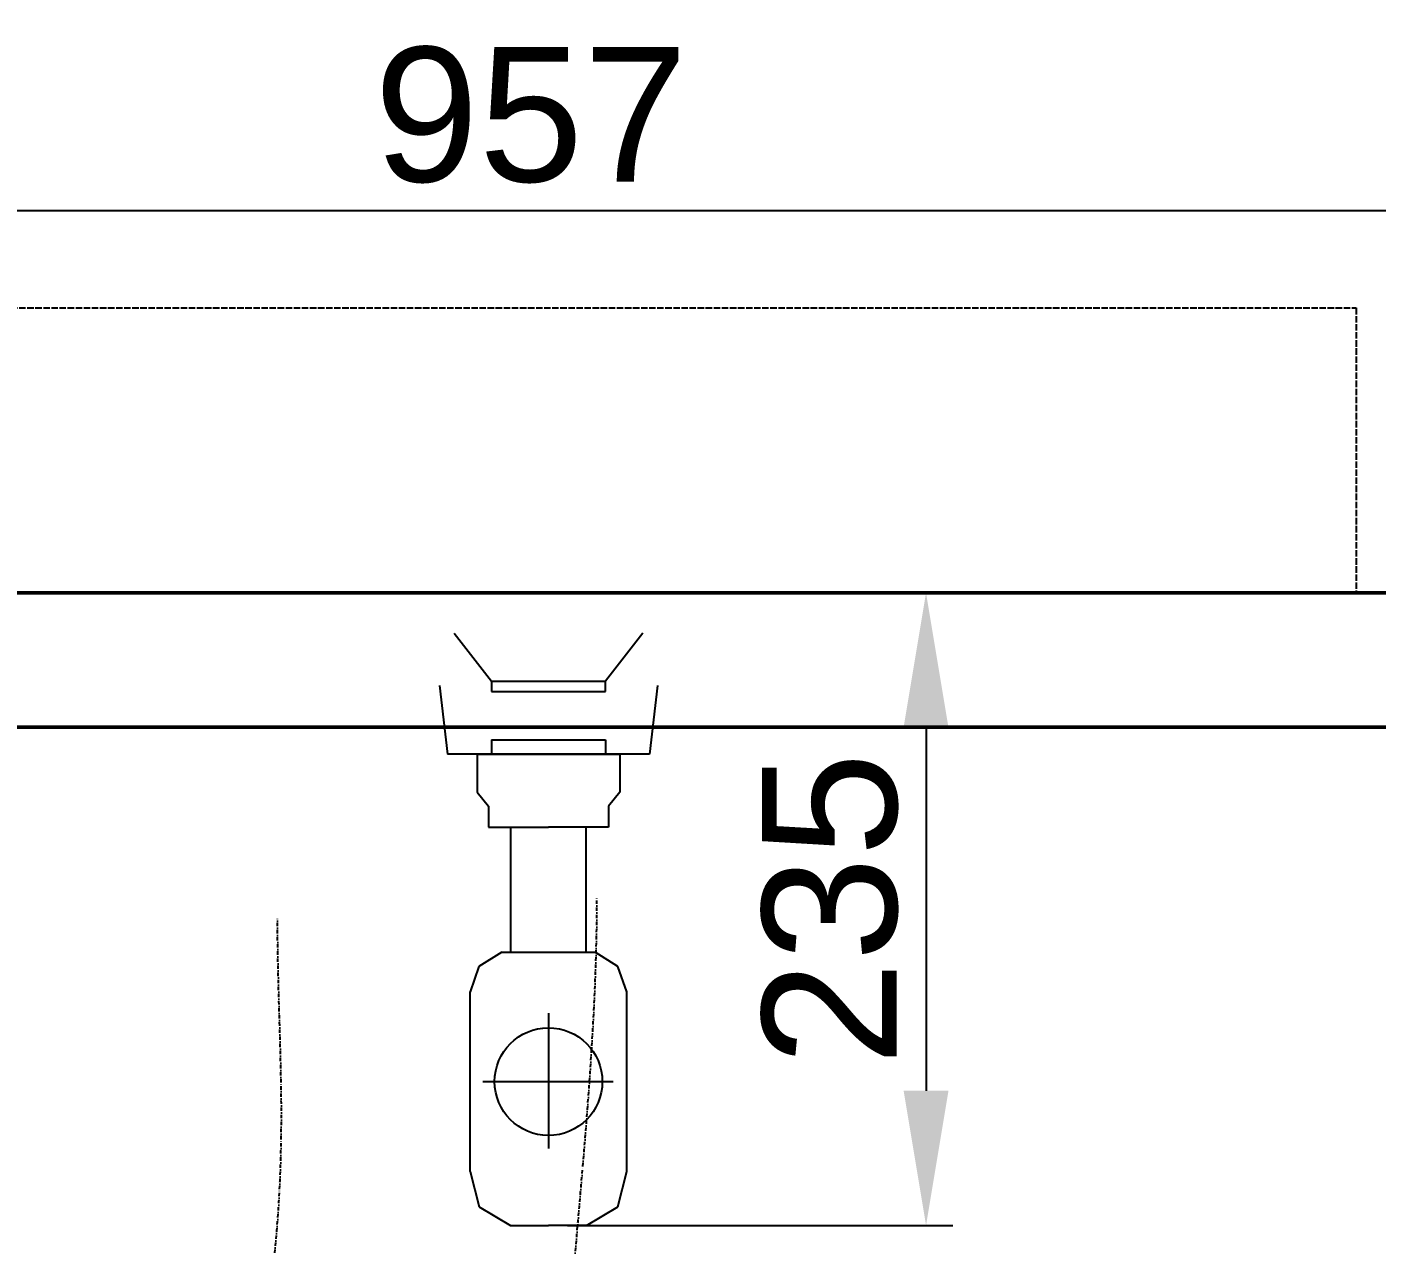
# Model space of a CAD drawing. Header units: millimetres. Extents: x 1656 to 9231, y -9236 to 5710.
# Drawn here: x 3294 to 3795, y 2106 to 2558 of the extents above; entities that cross this region are included whole.
import ezdxf

# ---------------------------------------------------------------- set-up
doc = ezdxf.new("R2010")
doc.units = ezdxf.units.MM
doc.linetypes.add('ACAD_ISO02W100', pattern=[15, 12, -3])
doc.linetypes.add('DASHDOT', pattern=[25.4, 12.7, -6.35, 0, -6.35])
doc.layers.add('01 Черновое', color=254, linetype='Continuous')
doc.styles.get("Standard").update_dxf_attribs({"font": 'arial.ttf'})
doc.dimstyles.new('ISO-25', dxfattribs={"dimtxt": 2.5, "dimasz": 2.5, "dimexe": 1.25, "dimexo": 0.625, "dimtad": 1, "dimtxsty": 'Standard', "dimcen": 2.5, "dimadec": 0, "dimazin": 0, "dimtfac": 1, "dimtmove": 0, "dimatfit": 3, "dimfxl": 1, "dimarcsym": 0})

# ---------------------------------------------------------------- blocks, each defined once
blk = doc.blocks.new('*D132')
at = {"color": 0, "lineweight": -2, "transparency": 16777216}
for p, q in [((3002.68, 2137.93), (3002.68, 2499.76)), ((3959.68, 2137.93), (3959.68, 2499.76)), ((3909.68, 2489.76), (3052.68, 2489.76))]:
    blk.add_line(p, q, dxfattribs=at)
at = {"color": 0, "transparency": 16777216}
for points in [[(3052.68, 2498.09), (3052.68, 2481.43), (3002.68, 2489.76)], [(3909.68, 2498.09), (3909.68, 2481.43), (3959.68, 2489.76)]]:
    blk.add_solid(points, dxfattribs=at)
at = {"layer": 'Defpoints', "color": 0, "transparency": 16777216}
for p in [(3002.68, 2489.76), (3002.68, 2137.93), (3959.68, 2137.93)]:
    blk.add_point(p, dxfattribs=at)
at = {"color": 0, "transparency": 16777216, "insert": (3481.18, 2525.29), "char_height": 50, "attachment_point": 5}
blk.add_mtext('957', dxfattribs=at)
blk = doc.blocks.new('*D188')
at = {"color": 0, "lineweight": -2, "transparency": 16777216}
for p, q in [((3002.68, 2027.93), (3002.68, 2084.9)), ((3452.68, 2027.93), (3452.68, 2084.9)), ((3402.68, 2074.9), (3052.68, 2074.9))]:
    blk.add_line(p, q, dxfattribs=at)
at = {"color": 0, "transparency": 16777216}
for points in [[(3052.68, 2083.23), (3052.68, 2066.56), (3002.68, 2074.9)], [(3402.68, 2083.23), (3402.68, 2066.56), (3452.68, 2074.9)]]:
    blk.add_solid(points, dxfattribs=at)
at = {"layer": 'Defpoints', "color": 0, "transparency": 16777216}
for p in [(3002.68, 2074.9), (3002.68, 2027.93), (3452.68, 2027.93)]:
    blk.add_point(p, dxfattribs=at)
at = {"color": 0, "transparency": 16777216, "insert": (3227.68, 2110.43), "char_height": 50, "attachment_point": 5}
blk.add_mtext('450', dxfattribs=at)
blk = doc.blocks.new('*D192')
at = {"color": 0, "lineweight": -2, "transparency": 16777216}
for p, q in [((3487.68, 2347.92), (3637.92, 2347.92)), ((3627.92, 2297.92), (3627.92, 2162.9)), ((3494.75, 2112.9), (3637.92, 2112.9))]:
    blk.add_line(p, q, dxfattribs=at)
at = {"color": 0, "transparency": 16777216}
for points in [[(3619.59, 2297.92), (3636.25, 2297.92), (3627.92, 2347.92)], [(3619.59, 2162.9), (3636.25, 2162.9), (3627.92, 2112.9)]]:
    blk.add_solid(points, dxfattribs=at)
at = {"layer": 'Defpoints', "color": 0, "transparency": 16777216}
for p in [(3487.68, 2347.92), (3494.75, 2112.9), (3627.92, 2112.9)]:
    blk.add_point(p, dxfattribs=at)
at = {"color": 0, "transparency": 16777216, "insert": (3592.38, 2230.41), "char_height": 50, "attachment_point": 5, "rotation": 90}
blk.add_mtext('235', dxfattribs=at)

msp = doc.modelspace()

# ---------------------------------------------------------------- hatches: boundary and pattern name
at = {"layer": '01 Черновое'}
h = msp.add_hatch(dxfattribs=at)
h.set_pattern_fill('ANSI36', color=256, scale=10)
h.set_pattern_definition([(45, (0, -8355.456), (16.83798, 61.73926), [79.375, -15.875, 0, -15.875])])
edge = h.paths.add_edge_path()
edge.add_spline(control_points=[(3002.68, 2460.11), (2986.07, 2461.13), (2946.45, 2459.98), (2919.77, 2489.61), (2904.62, 2506.43)], knot_values=[86.525516, 86.525516, 86.525516, 86.525516, 135.316812, 199.377856, 199.377856, 199.377856, 199.377856], degree=3, periodic=0)
edge.add_spline(control_points=[(2904.62, 2506.43), (2940.7, 2291.99), (2989.33, 2002.9), (2880.48, 1661.37), (2924.5, 1536.72), (2943.1, 1484.06)], knot_values=[0, 0, 0, 0, 643.053043, 866.933826, 1030.723237, 1030.723237, 1030.723237, 1030.723237], degree=3, periodic=0)
edge.add_spline(control_points=[(2943.1, 1484.06), (3125.3, 1506.76), (3433.1, 1545.1), (3804.5, 1469.78), (3992.24, 1498.27), (4055.24, 1509.3)], knot_values=[0, 0, 0, 0, 547.61616, 925.111178, 1115.896728, 1115.896728, 1115.896728, 1115.896728], degree=3, periodic=0)
edge.add_spline(control_points=[(4055.24, 1509.3), (4057.4, 1522.17), (4059.57, 1535.05), (4061.74, 1547.93), (4061.74, 1547.93), (4061.74, 1547.93), (4061.74, 1547.93)], knot_values=[667.946114, 667.946114, 667.946114, 667.946114, 706.968447, 706.968447, 706.968447, 706.971819, 706.971819, 706.971819, 706.971819], degree=3, periodic=0)
edge.add_line((4061.74, 1547.93), (3002.68, 1547.93))
edge.add_line((3002.68, 1547.93), (3002.68, 2460.11))

# ---------------------------------------------------------------- linework, layer by layer
at = {"lineweight": 50}
msp.add_lwpolyline([(3002.68, 2297.92), (3002.68, 2347.92), (3972.68, 2347.92), (3972.68, 2297.92)], close=True, dxfattribs=at)
at = {"layer": '01 Черновое'}
for p, q in [((3452.68, 2332.92), (3466.47, 2315.04)), ((3452.68, 2332.92), (3466.47, 2315.04)), ((3522.68, 2332.92), (3508.88, 2315.04)), ((3522.68, 2332.92), (3508.88, 2315.04)), ((3447.15, 2313.5), (3450.16, 2287.92)), ((3447.15, 2313.5), (3450.16, 2287.92)), ((3466.47, 2315.04), (3508.88, 2315.04)), ((3466.47, 2315.04), (3466.47, 2311.26)), ((3466.47, 2315.04), (3508.88, 2315.04)), ((3466.47, 2315.04), (3466.47, 2311.26)), ((3508.88, 2311.26), (3508.88, 2315.04)), ((3508.88, 2311.26), (3508.88, 2315.04)), ((3528.21, 2313.5), (3525.2, 2287.92)), ((3528.21, 2313.5), (3525.2, 2287.92)), ((3466.47, 2311.26), (3508.88, 2311.26)), ((3466.47, 2311.26), (3508.88, 2311.26)), ((3466.47, 2293.22), (3508.88, 2293.22)), ((3466.47, 2293.22), (3466.47, 2287.92)), ((3466.47, 2293.22), (3508.88, 2293.22)), ((3466.47, 2293.22), (3466.47, 2287.92)), ((3508.88, 2293.22), (3508.88, 2287.92)), ((3508.88, 2293.22), (3508.88, 2287.92)), ((3525.2, 2287.92), (3450.16, 2287.92)), ((3525.2, 2287.92), (3450.16, 2287.92)), ((3461.2, 2287.92), (3461.2, 2273.77)), ((3461.2, 2287.92), (3514.16, 2287.92)), ((3461.2, 2287.92), (3461.2, 2273.77)), ((3461.2, 2287.92), (3514.16, 2287.92)), ((3514.16, 2287.92), (3514.16, 2273.77)), ((3514.16, 2287.92), (3514.16, 2273.77)), ((3461.2, 2273.77), (3465.35, 2268.6)), ((3461.2, 2273.77), (3465.35, 2268.6)), ((3514.16, 2273.77), (3510, 2268.6)), ((3514.16, 2273.77), (3510, 2268.6)), ((3465.35, 2268.6), (3465.35, 2260.81)), ((3465.35, 2268.6), (3465.35, 2260.81)), ((3510, 2268.6), (3510, 2260.81)), ((3510, 2268.6), (3510, 2260.81)), ((3465.35, 2260.81), (3487.68, 2260.81)), ((3465.35, 2260.81), (3487.68, 2260.81)), ((3465.35, 2260.81), (3487.68, 2260.81)), ((3465.35, 2260.81), (3487.68, 2260.81)), ((3473.68, 2214.36), (3473.68, 2260.81)), ((3473.68, 2214.36), (3473.68, 2260.81)), ((3510, 2260.81), (3487.68, 2260.81)), ((3510, 2260.81), (3487.68, 2260.81)), ((3501.68, 2214.36), (3501.68, 2260.81)), ((3501.68, 2214.36), (3501.68, 2260.81)), ((3470.35, 2214.36), (3461.86, 2209.11)), ((3470.35, 2214.36), (3461.86, 2209.11)), ((3470.35, 2214.36), (3505, 2214.36)), ((3470.35, 2214.36), (3505, 2214.36)), ((3513.5, 2209.11), (3505, 2214.36)), ((3513.5, 2209.11), (3505, 2214.36)), ((3461.86, 2209.11), (3458.54, 2199.7)), ((3461.86, 2209.11), (3458.54, 2199.7)), ((3516.82, 2199.7), (3513.5, 2209.11)), ((3516.82, 2199.7), (3513.5, 2209.11)), ((3458.54, 2132.9), (3458.54, 2199.7)), ((3458.54, 2132.9), (3458.54, 2199.7)), ((3516.82, 2132.9), (3516.82, 2199.7)), ((3516.82, 2132.9), (3516.82, 2199.7)), ((3487.68, 2191.68), (3487.68, 2141.43)), ((3487.68, 2191.68), (3487.68, 2141.43)), ((3463.33, 2166.3), (3511.75, 2166.3)), ((3463.33, 2166.3), (3511.75, 2166.3)), ((3458.54, 2132.9), (3461.89, 2119.8)), ((3458.54, 2132.9), (3461.89, 2119.8)), ((3513.46, 2119.8), (3516.82, 2132.9)), ((3513.46, 2119.8), (3516.82, 2132.9)), ((3461.89, 2119.8), (3473.54, 2112.9)), ((3461.89, 2119.8), (3473.54, 2112.9)), ((3501.82, 2112.9), (3513.46, 2119.8)), ((3501.82, 2112.9), (3513.46, 2119.8)), ((3473.54, 2112.9), (3487.68, 2112.9)), ((3473.54, 2112.9), (3487.68, 2112.9)), ((3501.82, 2112.9), (3487.68, 2112.9)), ((3501.82, 2112.9), (3487.68, 2112.9))]:
    msp.add_line(p, q, dxfattribs=at)
at = {"layer": '01 Черновое', "linetype": 'ACAD_ISO02W100', "ltscale": 0.2, "flags": 128}
msp.add_lwpolyline([(3787.68, 2453.73), (3787.68, 2347.92), (3187.68, 2347.92), (3187.68, 2453.73)], close=True, dxfattribs=at)
at = {"layer": '01 Черновое'}
msp.add_circle((3487.68, 2166.3), 20, dxfattribs=at)
msp.add_circle((3487.68, 2166.3), 20, dxfattribs=at)
at = {"layer": '01 Черновое', "linetype": 'DASHDOT', "ltscale": 0.1, "start_tangent": (-1, 0), "end_tangent": (0, 1)}
for points in [[(3533.68, 1969.26), (3507.79, 1969.26), (3492.5, 2034.64), (3500.12, 2131.04), (3505.69, 2234.54)], [(3533.68, 2016.26), (3490.87, 2016.26), (3393.86, 2026.09), (3387.03, 2114.14), (3387.03, 2226.75)], [(3533.68, 2016.26), (3490.87, 2016.26), (3393.86, 2026.09), (3387.03, 2114.14), (3387.03, 2226.75)], [(3533.68, 2016.26), (3490.87, 2016.26), (3393.86, 2026.09), (3387.03, 2114.14), (3387.03, 2226.75)]]:
    msp.add_spline(points, degree=3, dxfattribs=at)

# ---------------------------------------------------------------- dimensions: what is measured, and where the dimension line sits
at = {"color": 253}
dim = msp.add_linear_dim(base=(3002.68, 2489.76), p1=(3959.68, 2137.93), p2=(3002.68, 2137.93), dimstyle='ISO-25', override={"dimtxt": 50, "dimasz": 50, "dimexe": 10, "dimexo": 0, "dimgap": 10, "dimdec": 0}, dxfattribs=at)
dim.commit()
dim.dimension.update_dxf_attribs({"geometry": '*D132', "text_midpoint": (3481.18, 2525.29)})
dim = msp.add_linear_dim(base=(3627.92, 2112.9), p1=(3487.68, 2347.92), p2=(3494.75, 2112.9), angle=90, dimstyle='ISO-25', override={"dimtxt": 50, "dimasz": 50, "dimexe": 10, "dimexo": 0, "dimgap": 10, "dimdec": 0}, dxfattribs=at)
dim.commit()
dim.dimension.update_dxf_attribs({"geometry": '*D192', "text_midpoint": (3627.92, 2230.41), "dimtype": 160})
dim = msp.add_linear_dim(base=(3002.68, 2074.9), p1=(3452.68, 2027.93), p2=(3002.68, 2027.93), dimstyle='ISO-25', override={"dimtxt": 50, "dimasz": 50, "dimexe": 10, "dimexo": 0, "dimgap": 10, "dimdec": 0}, dxfattribs=at)
dim.commit()
dim.dimension.update_dxf_attribs({"geometry": '*D188', "text_midpoint": (3227.68, 2074.9), "dimtype": 160})

doc.saveas('drawing.dxf')
